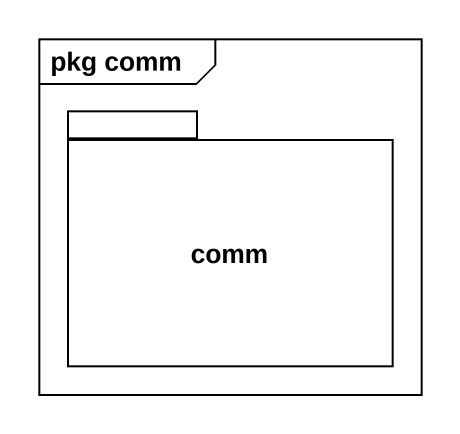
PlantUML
@startuml
mainframe pkg comm
package comm {
}
@enduml
